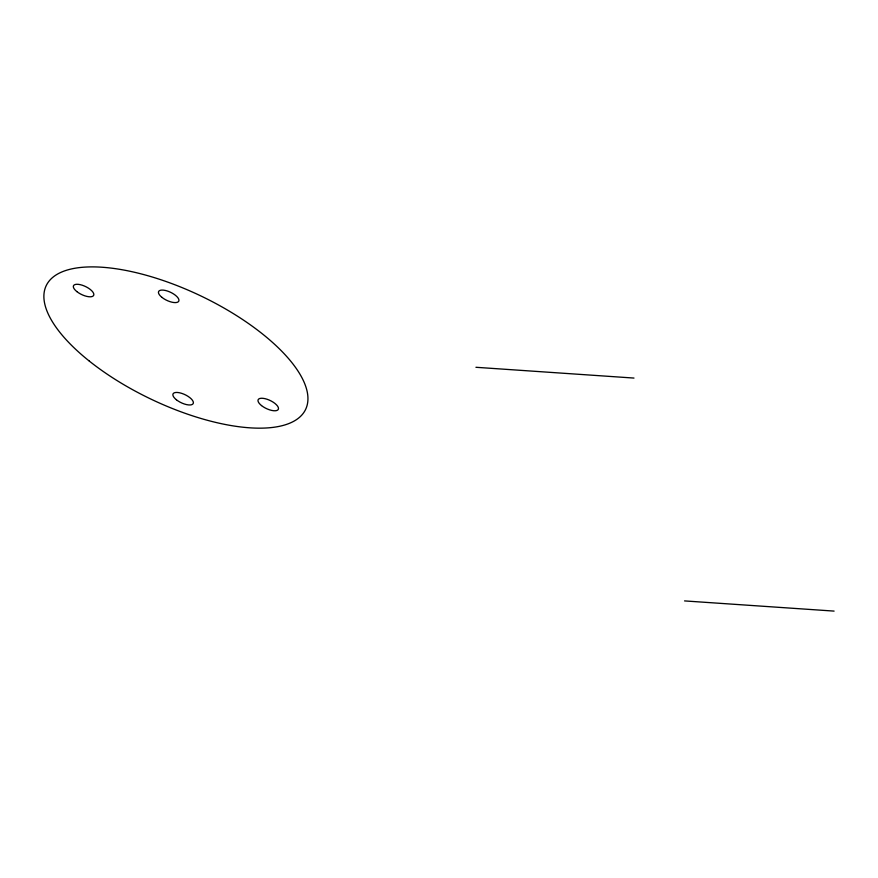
<?xml version="1.0" encoding="UTF-8"?>
<svg xmlns="http://www.w3.org/2000/svg" width="878" height="878" viewBox="0 0 878 878"><rect width="100%" height="100%" fill="white"/><g stroke="black" fill="none" stroke-linecap="round" stroke-linejoin="round"><path stroke-width="1.32" d="M475.931 367.289L633.993 378.067M684.555 600.914L834.1 611.099M89.337 361.11A143.718 57.311 25.5 0 0 305.533 409.576A143.718 57.311 25.5 0 0 132.852 271.895A143.718 57.311 25.5 0 0 89.337 361.11M161.958 297.39A11.173 4.456 25.5 0 0 178.772 301.165A11.173 4.456 25.5 0 0 165.338 290.453A11.173 4.456 25.5 0 0 161.958 297.39M76.847 291.595A11.173 4.456 25.5 0 0 93.661 295.37A11.173 4.456 25.5 0 0 80.227 284.659A11.173 4.456 25.5 0 0 76.847 291.595M176.39 399.764A11.173 4.456 25.5 0 0 193.204 403.54A11.173 4.456 25.5 0 0 179.781 392.828A11.173 4.456 25.5 0 0 176.39 399.764M261.501 405.57A11.173 4.456 25.5 0 0 278.315 409.335A11.173 4.456 25.5 0 0 264.882 398.634A11.173 4.456 25.5 0 0 261.501 405.57"/></g></svg>
